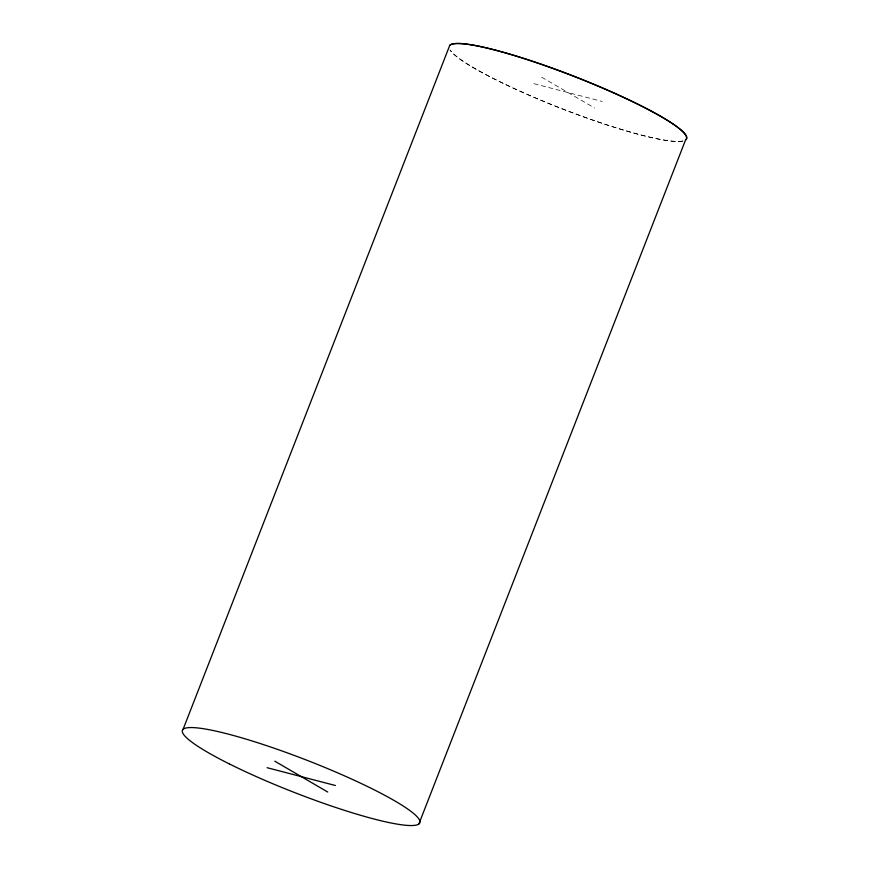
<?xml version="1.0" encoding="UTF-8"?>
<svg xmlns="http://www.w3.org/2000/svg" width="869" height="869" viewBox="0 0 869 869"><rect width="100%" height="100%" fill="white"/><g stroke="black" fill="none" stroke-linecap="round" stroke-linejoin="round"><path stroke-width="0.65" stroke-dasharray="4.34 3.26" d="M533.914 83.663L602.228 101.477M541.604 77.145L594.537 107.995M682.893 141.104A127.374 17.282 21.3 0 1 560.755 108.267A127.374 17.282 21.3 0 1 450.218 50.098M682.676 141.017A127.374 17.282 21.3 0 1 560.538 108.18A127.374 17.282 21.3 0 1 450.001 50.011"/><path stroke-width="1.3" d="M183.142 729.189L449.849 45.123A127.374 17.282 21.3 0 1 582.697 79.763A127.374 17.282 21.3 0 1 685.641 139.768L418.934 823.834M267.098 767.696L335.412 785.511M274.789 761.179L327.722 792.028M450.066 45.21A127.374 17.282 21.3 0 1 582.914 79.85A127.374 17.282 21.3 0 1 685.858 139.855M229.253 763.873A127.374 17.282 21.3 0 0 419.043 823.877A127.374 17.282 21.3 0 0 255.149 741.92A127.374 17.282 21.3 0 0 229.253 763.873"/></g></svg>
